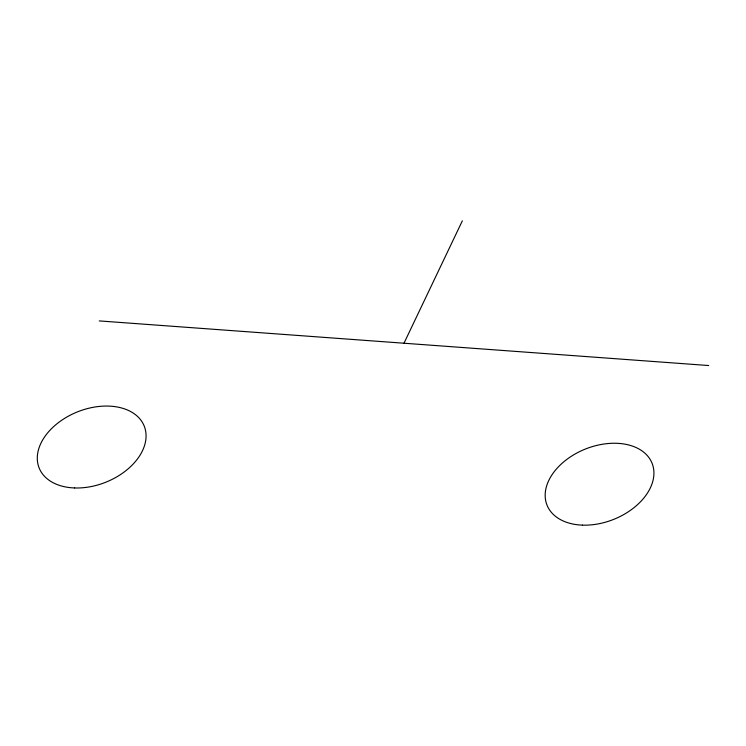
<?xml version="1.0" encoding="UTF-8"?>
<svg xmlns="http://www.w3.org/2000/svg" width="746" height="746" viewBox="0 0 746 746"><rect width="100%" height="100%" fill="white"/><g stroke="black" fill="none" stroke-linecap="round" stroke-linejoin="round"><path stroke-width="1.12" d="M403.987 343.225L462.352 220.825M99.265 320.911L708.7 365.54M582.533 525.137A56.556 37.915 -21.7 0 0 652.787 465.29A56.556 37.915 -21.7 0 0 563.323 462.212A56.556 37.915 -21.7 0 0 582.533 525.137M74.665 487.959A56.556 37.915 -21.7 0 0 144.929 428.101A56.556 37.915 -21.7 0 0 55.456 425.024A56.556 37.915 -21.7 0 0 74.665 487.959"/></g></svg>
